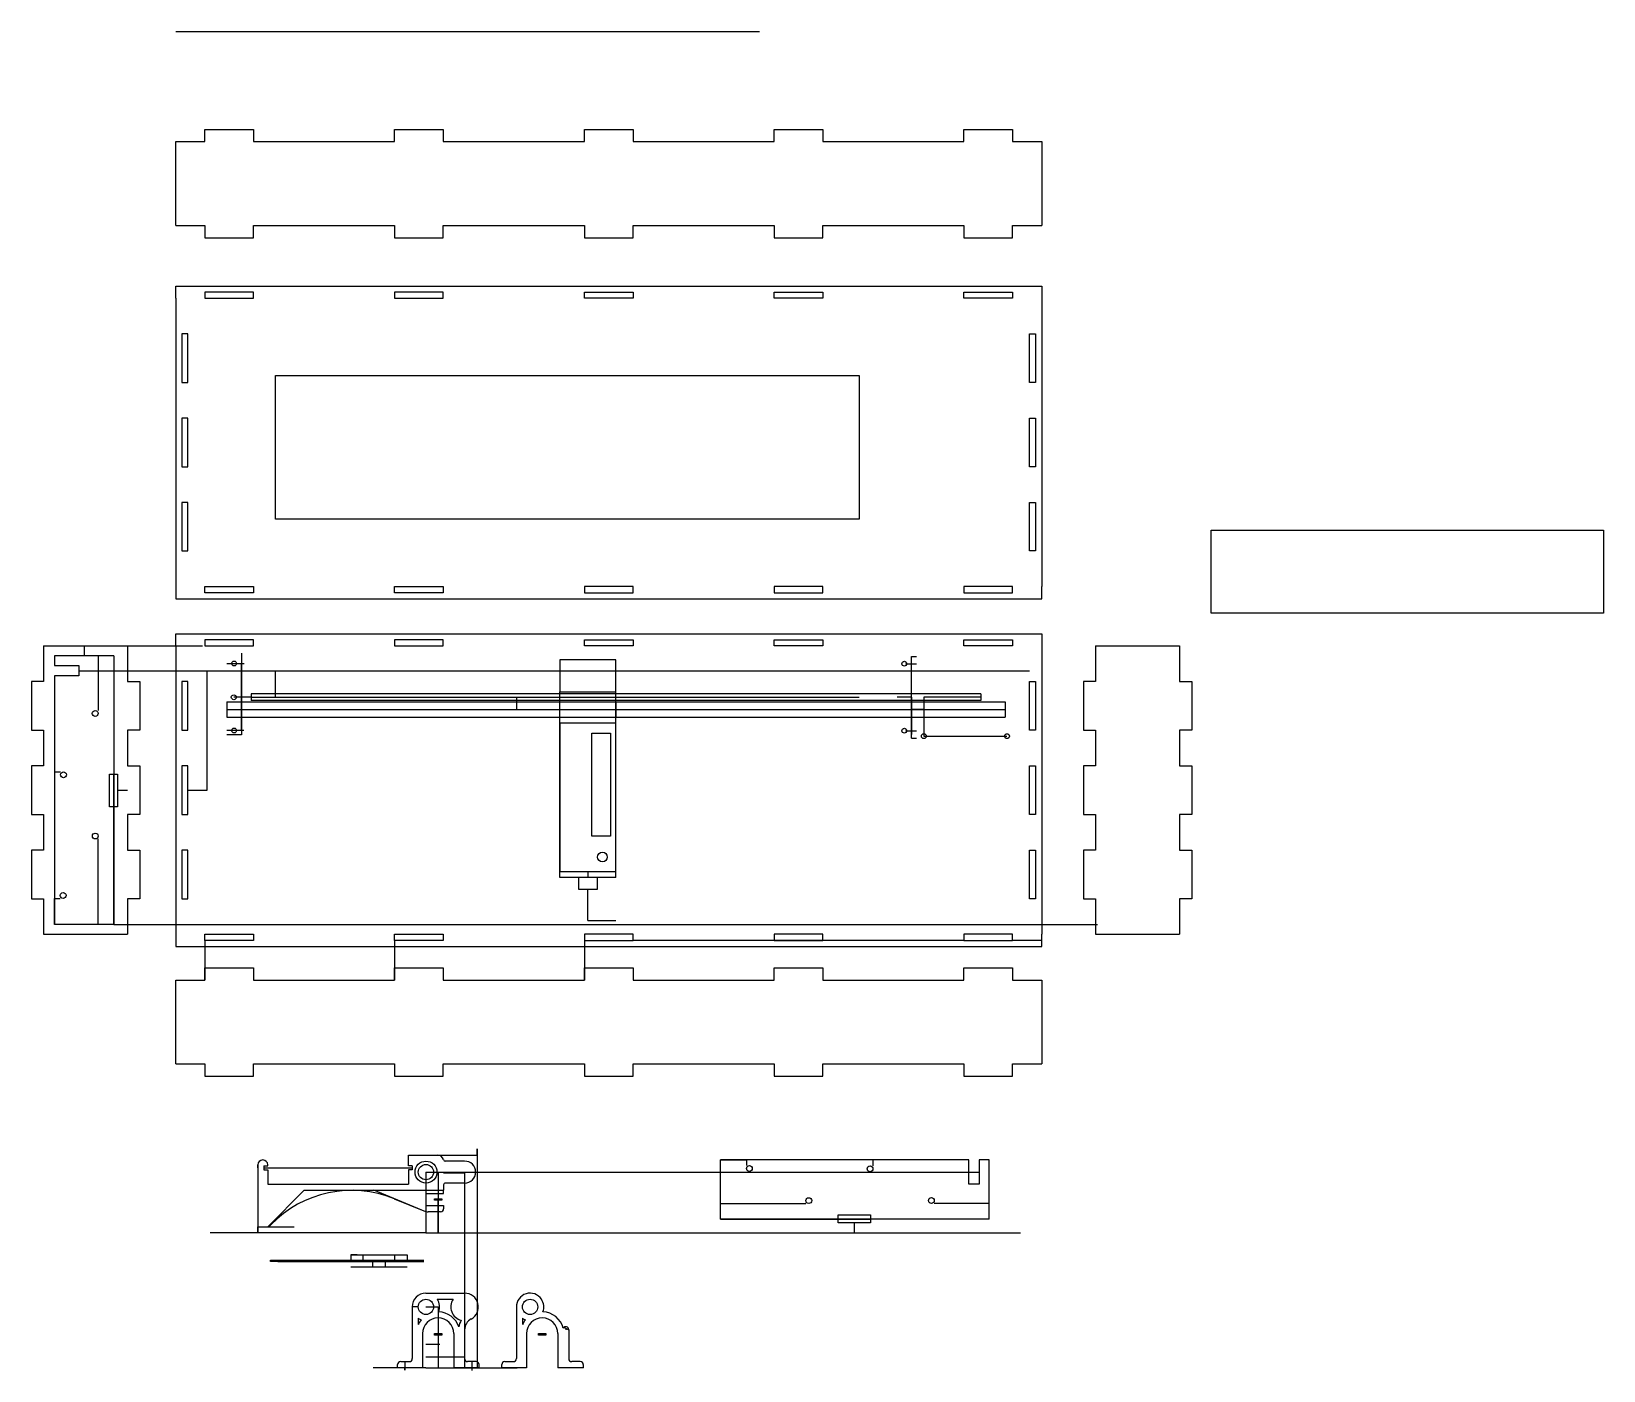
# Model space of a CAD drawing. Header units: inches. Extents: x 13.4 to 45.7, y 3.2 to 30.7.
import ezdxf

# ---------------------------------------------------------------- set-up
doc = ezdxf.new("R2010")
doc.units = ezdxf.units.IN
doc.header["$MEASUREMENT"] = 0
for name, color, linetype in [('Guide', 1, 'Continuous'), ('Guide2', 190, 'Continuous'), ('Ref', 3, 'Continuous'), ('Ref2', 150, 'Continuous'), ('Travel', 2, 'Continuous')]:
    doc.layers.add(name, color=color, linetype=linetype)

msp = doc.modelspace()

# ---------------------------------------------------------------- linework, layer by layer
for p, q in [((16.347, 30.716), (28.347, 30.716)), ((16.347, 26.726), (16.347, 28.451)), ((16.347, 28.451), (16.947, 28.451)), ((16.947, 28.451), (16.947, 28.701)), ((16.947, 28.701), (17.947, 28.701)), ((17.947, 28.701), (17.947, 28.451)), ((17.947, 28.451), (20.847, 28.451)), ((20.847, 28.451), (20.847, 28.701)), ((20.847, 28.701), (21.847, 28.701)), ((21.847, 28.701), (21.847, 28.451)), ((21.847, 28.451), (24.747, 28.451)), ((24.747, 28.451), (24.747, 28.701)), ((24.747, 28.701), (25.747, 28.701)), ((25.747, 28.701), (25.747, 28.451)), ((25.747, 28.451), (28.647, 28.451)), ((28.647, 28.451), (28.647, 28.701)), ((28.647, 28.701), (29.647, 28.701)), ((29.647, 28.701), (29.647, 28.451)), ((29.647, 28.451), (32.547, 28.451)), ((32.547, 28.451), (32.547, 28.701)), ((32.547, 28.701), (33.547, 28.701)), ((33.547, 28.701), (33.547, 28.451)), ((33.547, 28.451), (34.147, 28.451)), ((34.147, 28.451), (34.147, 26.726)), ((16.347, 26.726), (16.947, 26.726)), ((16.947, 26.726), (16.947, 26.476)), ((17.947, 26.476), (17.947, 26.726)), ((17.947, 26.726), (20.847, 26.726)), ((20.847, 26.726), (20.847, 26.476)), ((21.847, 26.476), (21.847, 26.726)), ((21.847, 26.726), (24.747, 26.726)), ((24.747, 26.726), (24.747, 26.476)), ((25.747, 26.476), (25.747, 26.726)), ((25.747, 26.726), (28.647, 26.726)), ((28.647, 26.726), (28.647, 26.476)), ((29.647, 26.476), (29.647, 26.726)), ((29.647, 26.726), (32.547, 26.726)), ((32.547, 26.726), (32.547, 26.476)), ((33.547, 26.476), (33.547, 26.726)), ((33.547, 26.726), (34.147, 26.726)), ((16.947, 26.476), (17.947, 26.476)), ((20.847, 26.476), (21.847, 26.476)), ((24.747, 26.476), (25.747, 26.476)), ((28.647, 26.476), (29.647, 26.476)), ((32.547, 26.476), (33.547, 26.476)), ((16.347, 25.234), (16.347, 25.484)), ((16.347, 25.484), (34.147, 25.484)), ((16.347, 25.234), (16.347, 19.306)), ((17.947, 25.359), (16.947, 25.359)), ((16.947, 25.359), (16.947, 25.234)), ((16.947, 25.234), (17.947, 25.234)), ((17.947, 25.234), (17.947, 25.359)), ((21.847, 25.359), (20.847, 25.359)), ((20.847, 25.359), (20.847, 25.234)), ((20.847, 25.234), (21.847, 25.234)), ((21.847, 25.234), (21.847, 25.359)), ((24.747, 25.234), (24.747, 25.359)), ((24.747, 25.359), (25.747, 25.359)), ((25.747, 25.234), (24.747, 25.234)), ((25.747, 25.359), (25.747, 25.234)), ((28.647, 25.234), (28.647, 25.359)), ((28.647, 25.359), (29.647, 25.359)), ((29.647, 25.234), (28.647, 25.234)), ((29.647, 25.359), (29.647, 25.234)), ((32.547, 25.234), (32.547, 25.359)), ((32.547, 25.359), (33.547, 25.359)), ((33.547, 25.234), (32.547, 25.234)), ((33.547, 25.359), (33.547, 25.234)), ((34.147, 25.484), (34.147, 25.234)), ((34.147, 25.234), (34.147, 19.306)), ((16.472, 24.502), (16.472, 23.502)), ((16.597, 24.502), (16.472, 24.502)), ((16.597, 23.502), (16.597, 24.502)), ((33.897, 23.502), (33.897, 24.502)), ((33.897, 24.502), (34.022, 24.502)), ((34.022, 24.502), (34.022, 23.502)), ((18.397, 20.693), (18.397, 23.646)), ((18.397, 23.646), (30.397, 23.646)), ((30.397, 23.646), (30.397, 20.693)), ((16.472, 23.502), (16.597, 23.502)), ((34.022, 23.502), (33.897, 23.502)), ((16.472, 22.77), (16.472, 21.77)), ((16.597, 22.77), (16.472, 22.77)), ((16.597, 21.77), (16.597, 22.77)), ((33.897, 21.77), (33.897, 22.77)), ((33.897, 22.77), (34.022, 22.77)), ((34.022, 22.77), (34.022, 21.77)), ((16.472, 21.77), (16.597, 21.77)), ((34.022, 21.77), (33.897, 21.77)), ((16.472, 21.038), (16.472, 20.038)), ((16.597, 21.038), (16.472, 21.038)), ((16.597, 20.038), (16.597, 21.038)), ((33.897, 20.038), (33.897, 21.038)), ((33.897, 21.038), (34.022, 21.038)), ((34.022, 21.038), (34.022, 20.038)), ((30.397, 20.693), (18.397, 20.693)), ((16.472, 20.038), (16.597, 20.038)), ((34.022, 20.038), (33.897, 20.038)), ((16.347, 19.306), (16.347, 19.056)), ((16.947, 19.306), (17.947, 19.306)), ((16.947, 19.181), (16.947, 19.306)), ((17.947, 19.181), (16.947, 19.181)), ((17.947, 19.306), (17.947, 19.181)), ((20.847, 19.306), (21.847, 19.306)), ((20.847, 19.181), (20.847, 19.306)), ((21.847, 19.181), (20.847, 19.181)), ((21.847, 19.306), (21.847, 19.181)), ((25.747, 19.306), (24.747, 19.306)), ((24.747, 19.306), (24.747, 19.181)), ((24.747, 19.181), (25.747, 19.181)), ((25.747, 19.181), (25.747, 19.306)), ((29.647, 19.306), (28.647, 19.306)), ((28.647, 19.306), (28.647, 19.181)), ((28.647, 19.181), (29.647, 19.181)), ((29.647, 19.181), (29.647, 19.306)), ((33.547, 19.306), (32.547, 19.306)), ((32.547, 19.306), (32.547, 19.181)), ((32.547, 19.181), (33.547, 19.181)), ((33.547, 19.181), (33.547, 19.306)), ((34.147, 19.056), (34.147, 19.306)), ((16.347, 19.056), (34.147, 19.056)), ((16.347, 18.088), (16.347, 18.338)), ((16.347, 18.338), (34.147, 18.338)), ((17.947, 18.213), (16.947, 18.213)), ((16.947, 18.213), (16.947, 18.088)), ((17.947, 18.088), (17.947, 18.213)), ((21.847, 18.213), (20.847, 18.213)), ((20.847, 18.213), (20.847, 18.088)), ((21.847, 18.088), (21.847, 18.213)), ((24.747, 18.088), (24.747, 18.213)), ((24.747, 18.213), (25.747, 18.213)), ((25.747, 18.213), (25.747, 18.088)), ((28.647, 18.088), (28.647, 18.213)), ((28.647, 18.213), (29.647, 18.213)), ((29.647, 18.213), (29.647, 18.088)), ((32.547, 18.088), (32.547, 18.213)), ((32.547, 18.213), (33.547, 18.213)), ((33.547, 18.213), (33.547, 18.088)), ((34.147, 18.338), (34.147, 18.088)), ((13.633, 18.088), (15.358, 18.088)), ((13.633, 18.088), (13.633, 17.356)), ((15.358, 18.088), (15.358, 17.356)), ((16.347, 18.088), (16.347, 12.16)), ((16.947, 18.088), (17.947, 18.088)), ((20.847, 18.088), (21.847, 18.088)), ((25.747, 18.088), (24.747, 18.088)), ((29.647, 18.088), (28.647, 18.088)), ((33.547, 18.088), (32.547, 18.088)), ((34.147, 18.088), (34.147, 12.16)), ((35.255, 18.088), (36.98, 18.088)), ((35.255, 18.088), (35.255, 17.356)), ((36.98, 18.088), (36.98, 17.356)), ((13.633, 17.356), (13.383, 17.356)), ((13.383, 17.356), (13.383, 16.356)), ((15.358, 17.356), (15.608, 17.356)), ((15.608, 17.356), (15.608, 16.356)), ((16.472, 17.356), (16.472, 16.356)), ((16.597, 17.356), (16.472, 17.356)), ((16.597, 16.356), (16.597, 17.356)), ((33.897, 16.356), (33.897, 17.356)), ((33.897, 17.356), (34.022, 17.356)), ((34.022, 17.356), (34.022, 16.356)), ((35.255, 17.356), (35.005, 17.356)), ((35.005, 17.356), (35.005, 16.356)), ((36.98, 17.356), (37.23, 17.356)), ((37.23, 17.356), (37.23, 16.356)), ((13.383, 16.356), (13.633, 16.356)), ((13.633, 16.356), (13.633, 15.624)), ((15.608, 16.356), (15.358, 16.356)), ((15.358, 16.356), (15.358, 15.624)), ((16.472, 16.356), (16.597, 16.356)), ((34.022, 16.356), (33.897, 16.356)), ((35.005, 16.356), (35.255, 16.356)), ((35.255, 16.356), (35.255, 15.624)), ((37.23, 16.356), (36.98, 16.356)), ((36.98, 16.356), (36.98, 15.624)), ((13.633, 15.624), (13.383, 15.624)), ((13.383, 15.624), (13.383, 14.624)), ((15.358, 15.624), (15.608, 15.624)), ((15.608, 15.624), (15.608, 14.624)), ((16.472, 15.624), (16.472, 14.624)), ((16.597, 15.624), (16.472, 15.624)), ((16.597, 14.624), (16.597, 15.624)), ((33.897, 14.624), (33.897, 15.624)), ((33.897, 15.624), (34.022, 15.624)), ((34.022, 15.624), (34.022, 14.624)), ((35.255, 15.624), (35.005, 15.624)), ((35.005, 15.624), (35.005, 14.624)), ((36.98, 15.624), (37.23, 15.624)), ((37.23, 15.624), (37.23, 14.624)), ((13.383, 14.624), (13.633, 14.624)), ((13.633, 14.624), (13.633, 13.892)), ((15.608, 14.624), (15.358, 14.624)), ((15.358, 14.624), (15.358, 13.892)), ((16.472, 14.624), (16.597, 14.624)), ((34.022, 14.624), (33.897, 14.624)), ((35.005, 14.624), (35.255, 14.624)), ((35.255, 14.624), (35.255, 13.892)), ((37.23, 14.624), (36.98, 14.624)), ((36.98, 14.624), (36.98, 13.892)), ((13.633, 13.892), (13.383, 13.892)), ((13.383, 13.892), (13.383, 12.892)), ((15.358, 13.892), (15.608, 13.892)), ((15.608, 13.892), (15.608, 12.892)), ((16.472, 13.892), (16.472, 12.892)), ((16.597, 13.892), (16.472, 13.892)), ((16.597, 12.892), (16.597, 13.892)), ((33.897, 12.892), (33.897, 13.892)), ((33.897, 13.892), (34.022, 13.892)), ((34.022, 13.892), (34.022, 12.892)), ((35.255, 13.892), (35.005, 13.892)), ((35.005, 13.892), (35.005, 12.892)), ((36.98, 13.892), (37.23, 13.892)), ((37.23, 13.892), (37.23, 12.892)), ((13.383, 12.892), (13.633, 12.892)), ((13.633, 12.892), (13.633, 12.16)), ((15.608, 12.892), (15.358, 12.892)), ((15.358, 12.892), (15.358, 12.16)), ((16.472, 12.892), (16.597, 12.892)), ((34.022, 12.892), (33.897, 12.892)), ((35.005, 12.892), (35.255, 12.892)), ((35.255, 12.892), (35.255, 12.16)), ((37.23, 12.892), (36.98, 12.892)), ((36.98, 12.892), (36.98, 12.16)), ((13.633, 12.16), (15.358, 12.16)), ((16.347, 12.16), (16.347, 11.91)), ((16.947, 12.16), (17.947, 12.16)), ((16.947, 12.035), (16.947, 12.16)), ((17.947, 12.035), (16.947, 12.035)), ((17.947, 12.16), (17.947, 12.035)), ((20.847, 12.16), (21.847, 12.16)), ((20.847, 12.035), (20.847, 12.16)), ((21.847, 12.035), (20.847, 12.035)), ((21.847, 12.16), (21.847, 12.035)), ((25.747, 12.16), (24.747, 12.16)), ((24.747, 12.16), (24.747, 12.035)), ((24.747, 12.035), (25.747, 12.035)), ((25.747, 12.035), (25.747, 12.16)), ((29.647, 12.16), (28.647, 12.16)), ((28.647, 12.16), (28.647, 12.035)), ((28.647, 12.035), (29.647, 12.035)), ((29.647, 12.035), (29.647, 12.16)), ((33.547, 12.16), (32.547, 12.16)), ((32.547, 12.16), (32.547, 12.035)), ((32.547, 12.035), (33.547, 12.035)), ((33.547, 12.035), (33.547, 12.16)), ((34.147, 11.91), (34.147, 12.16)), ((35.255, 12.16), (36.98, 12.16)), ((16.347, 11.91), (34.147, 11.91)), ((16.947, 11.22), (16.947, 11.47)), ((16.947, 11.47), (17.947, 11.47)), ((17.947, 11.47), (17.947, 11.22)), ((20.847, 11.22), (20.847, 11.47)), ((20.847, 11.47), (21.847, 11.47)), ((21.847, 11.47), (21.847, 11.22)), ((24.747, 11.22), (24.747, 11.47)), ((24.747, 11.47), (25.747, 11.47)), ((25.747, 11.47), (25.747, 11.22)), ((28.647, 11.22), (28.647, 11.47)), ((28.647, 11.47), (29.647, 11.47)), ((29.647, 11.47), (29.647, 11.22)), ((32.547, 11.22), (32.547, 11.47)), ((32.547, 11.47), (33.547, 11.47)), ((33.547, 11.47), (33.547, 11.22)), ((16.347, 9.495), (16.347, 11.22)), ((16.347, 11.22), (16.947, 11.22)), ((17.947, 11.22), (20.847, 11.22)), ((21.847, 11.22), (24.747, 11.22)), ((25.747, 11.22), (28.647, 11.22)), ((29.647, 11.22), (32.547, 11.22)), ((33.547, 11.22), (34.147, 11.22)), ((34.147, 11.22), (34.147, 9.495)), ((16.347, 9.495), (16.947, 9.495)), ((16.947, 9.495), (16.947, 9.245)), ((17.947, 9.245), (17.947, 9.495)), ((17.947, 9.495), (20.847, 9.495)), ((20.847, 9.495), (20.847, 9.245)), ((21.847, 9.245), (21.847, 9.495)), ((21.847, 9.495), (24.747, 9.495)), ((24.747, 9.495), (24.747, 9.245)), ((25.747, 9.245), (25.747, 9.495)), ((25.747, 9.495), (28.647, 9.495)), ((28.647, 9.495), (28.647, 9.245)), ((29.647, 9.245), (29.647, 9.495)), ((29.647, 9.495), (32.547, 9.495)), ((32.547, 9.495), (32.547, 9.245)), ((33.547, 9.245), (33.547, 9.495)), ((33.547, 9.495), (34.147, 9.495)), ((16.947, 9.245), (17.947, 9.245)), ((20.847, 9.245), (21.847, 9.245)), ((24.747, 9.245), (25.747, 9.245)), ((28.647, 9.245), (29.647, 9.245)), ((32.547, 9.245), (33.547, 9.245)), ((21.129, 7.398), (21.129, 7.623)), ((21.129, 7.623), (21.728, 7.623)), ((22.286, 7.498), (21.888, 7.498)), ((18.034, 7.358), (18.034, 7.42)), ((18.034, 7.42), (18.034, 7.023)), ((18.159, 7.398), (18.239, 7.398)), ((18.159, 7.398), (18.159, 7.318)), ((18.159, 7.318), (18.239, 7.318)), ((18.239, 7.398), (18.239, 7.42)), ((18.239, 7.318), (18.239, 7.023)), ((21.209, 7.398), (21.129, 7.398)), ((21.209, 7.318), (21.129, 7.318)), ((21.129, 7.318), (21.129, 7.023)), ((21.209, 7.398), (21.209, 7.318)), ((18.034, 7.023), (18.034, 6.898)), ((18.034, 6.898), (18.034, 6.148)), ((18.239, 7.023), (21.129, 7.023)), ((21.491, 6.833), (21.491, 6.583)), ((21.491, 6.833), (21.853, 6.833)), ((21.853, 7.008), (21.853, 6.898)), ((21.853, 6.833), (21.853, 6.898)), ((22.286, 7.048), (21.893, 7.048)), ((20.841, 6.725), (21.445, 6.477)), ((21.491, 6.583), (21.853, 6.583)), ((21.853, 6.583), (21.853, 6.52)), ((18.034, 6.148), (18.213, 6.148)), ((21.791, 6.458), (21.54, 6.458)), ((20.074, 5.573), (19.949, 5.573)), ((19.949, 5.573), (19.949, 5.448)), ((19.949, 5.573), (20.199, 5.573)), ((20.199, 5.448), (20.199, 5.573)), ((20.853, 5.448), (20.853, 5.573)), ((20.853, 5.573), (21.103, 5.573)), ((21.103, 5.573), (21.103, 5.448)), ((19.949, 5.448), (20.074, 5.433)), ((20.074, 5.433), (20.199, 5.448)), ((20.401, 5.448), (20.526, 5.463)), ((20.401, 5.323), (20.401, 5.448)), ((20.401, 5.323), (20.651, 5.323)), ((20.526, 5.463), (20.651, 5.448)), ((20.651, 5.448), (20.651, 5.323)), ((20.978, 5.433), (20.853, 5.448)), ((21.103, 5.448), (20.978, 5.433)), ((21.491, 4.784), (22.286, 4.784)), ((21.725, 4.659), (22.048, 4.659)), ((21.209, 4.502), (21.209, 3.44)), ((21.334, 4.268), (21.334, 4.138)), ((23.349, 4.502), (23.349, 3.44)), ((23.474, 4.268), (23.474, 4.138)), ((21.419, 3.952), (21.419, 3.252)), ((22.063, 3.952), (22.063, 3.252)), ((22.286, 4.033), (22.286, 3.44)), ((23.559, 3.952), (23.559, 3.252)), ((24.203, 3.952), (24.203, 3.252)), ((24.426, 4.033), (24.426, 3.44)), ((20.909, 3.252), (20.909, 3.315)), ((21.419, 3.252), (20.909, 3.252)), ((20.972, 3.377), (21.147, 3.377)), ((22.586, 3.252), (22.063, 3.252)), ((22.523, 3.377), (22.348, 3.377)), ((22.586, 3.252), (22.586, 3.315)), ((23.049, 3.252), (23.049, 3.315)), ((23.559, 3.252), (23.049, 3.252)), ((23.112, 3.377), (23.287, 3.377)), ((24.726, 3.252), (24.203, 3.252)), ((24.663, 3.377), (24.488, 3.377)), ((24.726, 3.252), (24.726, 3.315))]:
    msp.add_line(p, q)
for centre, radius in [((17.547, 17.727), 0.05), ((31.324, 17.721), 0.05), ((17.541, 17.032), 0.05), ((14.693, 16.699), 0.06), ((17.547, 16.35), 0.05), ((31.324, 16.344), 0.05), ((31.724, 16.232), 0.05), ((33.433, 16.232), 0.05), ((14.042, 15.439), 0.06), ((14.695, 14.179), 0.06), ((14.033, 12.959), 0.06), ((21.491, 7.273), 0.225), ((21.491, 4.502), 0.157), ((23.631, 4.502), 0.157)]:
    msp.add_circle(centre, radius)
for centre, radius, start, end in [((18.137, 7.42), 0.102, 0, 180), ((21.728, 7.498), 0.125, 14.0297, 90), ((21.888, 7.538), 0.04, 194.0297, 270), ((22.286, 7.273), 0.225, 270, 90), ((19.967, 4.598), 2.3, 67.6468, 136.3127), ((21.893, 7.008), 0.04, 90, 180), ((21.54, 6.708), 0.25, 247.6468, 270), ((21.791, 6.52), 0.0625, 270, 0), ((18.213, 6.273), 0.125, 270, 316.3127), ((21.491, 4.502), 0.282, 90, 180), ((21.491, 4.502), 0.282, 338.5722, 33.8305), ((22.286, 4.502), 0.285, 146.5872, 255.5372), ((22.286, 4.502), 0.282, 297.8901, 90), ((23.631, 4.502), 0.282, 33.8305, 180), ((23.631, 4.502), 0.282, 338.5722, 33.8305), ((21.491, 4.502), 0.282, 236.1695, 250.3157), ((21.741, 3.952), 0.447, 140.4908, 155.5336), ((21.741, 3.952), 0.322, 0, 180), ((21.741, 3.952), 0.447, 18.3565, 88.3971), ((22.536, 4.033), 0.375, 148.9314, 170.7283), ((22.536, 4.033), 0.25, 117.8722, 180), ((23.631, 4.502), 0.282, 236.1695, 250.3157), ((23.881, 3.952), 0.447, 140.4908, 155.5336), ((23.881, 3.952), 0.322, 0, 180), ((23.881, 3.952), 0.447, 14.4316, 88.3971), ((24.366, 4.033), 0.0601, 0, 148.877), ((20.972, 3.315), 0.0625, 90, 180), ((21.147, 3.44), 0.0625, 270, 0), ((22.348, 3.44), 0.0625, 180, 270), ((22.523, 3.315), 0.0625, 0, 90), ((23.112, 3.315), 0.0625, 90, 180), ((23.287, 3.44), 0.0625, 270, 0), ((24.488, 3.44), 0.0625, 180, 270), ((24.663, 3.315), 0.0625, 0, 90)]:
    msp.add_arc(centre, radius, start, end)
at = {"layer": 'Guide'}
for p, q in [((14.468, 18.088), (14.468, 17.884)), ((15.079, 17.884), (14.753, 17.884)), ((14.753, 17.884), (14.753, 16.759)), ((15.358, 18.088), (16.897, 18.088)), ((13.858, 17.47), (13.858, 15.499)), ((14.358, 17.577), (33.897, 17.577)), ((16.997, 15.124), (16.997, 17.577)), ((18.397, 17.032), (18.397, 17.577)), ((25.397, 16.782), (25.397, 17.144)), ((17.897, 17.032), (17.541, 17.032)), ((17.897, 17.032), (18.397, 17.032)), ((23.358, 16.782), (23.358, 17.032)), ((31.474, 17.032), (31.474, 16.266)), ((32.897, 17.032), (31.724, 17.032)), ((31.724, 17.032), (31.724, 16.232)), ((17.397, 16.782), (33.397, 16.782)), ((31.724, 16.782), (31.474, 16.782)), ((31.724, 16.232), (33.433, 16.232)), ((13.858, 15.499), (13.982, 15.499)), ((15.079, 12.364), (15.079, 15.449)), ((15.358, 15.115), (15.154, 15.115)), ((16.597, 15.124), (16.997, 15.124)), ((14.755, 12.364), (14.755, 14.119)), ((24.82, 13.45), (24.82, 13.325)), ((24.82, 12.447), (24.82, 13.085)), ((13.858, 12.364), (13.858, 12.899)), ((13.858, 12.899), (13.973, 12.899)), ((15.079, 12.364), (14.755, 12.364)), ((15.079, 12.364), (35.296, 12.364)), ((24.82, 12.447), (25.397, 12.447)), ((21.728, 7.623), (22.547, 7.623)), ((22.547, 7.623), (22.547, 7.748)), ((22.547, 7.748), (22.547, 6.023)), ((27.544, 7.523), (28.079, 7.523)), ((28.079, 7.523), (28.079, 7.407)), ((32.65, 7.523), (30.679, 7.523)), ((30.679, 7.523), (30.679, 7.399)), ((18.159, 7.358), (21.209, 7.358)), ((21.491, 7.273), (21.491, 6.023)), ((21.491, 7.273), (21.741, 7.273)), ((21.491, 7.273), (26.283, 7.273)), ((21.741, 7.273), (21.741, 6.023)), ((21.853, 7.26), (22.286, 7.26)), ((22.286, 7.26), (22.286, 7.273)), ((22.286, 7.273), (22.286, 3.252)), ((26.283, 7.273), (32.864, 7.273)), ((18.034, 6.898), (18.034, 6.023)), ((21.666, 6.723), (21.816, 6.723)), ((21.666, 6.693), (21.666, 6.723)), ((21.816, 6.693), (21.666, 6.693)), ((21.741, 6.023), (21.741, 6.723)), ((21.816, 6.723), (21.816, 6.693)), ((27.544, 6.302), (27.544, 6.626)), ((27.544, 6.626), (29.299, 6.626)), ((33.064, 6.627), (31.939, 6.627)), ((33.064, 6.302), (33.064, 6.627)), ((18.034, 6.023), (18.034, 6.148)), ((18.034, 6.148), (18.78, 6.148)), ((27.544, 6.302), (30.629, 6.302)), ((30.295, 6.227), (30.295, 6.023)), ((21.491, 6.023), (17.054, 6.023)), ((21.491, 6.023), (21.741, 6.023)), ((21.741, 6.023), (33.713, 6.023)), ((22.547, 6.023), (22.547, 3.252)), ((19.949, 5.573), (21.103, 5.573)), ((18.299, 5.463), (18.449, 5.463)), ((18.299, 5.433), (18.299, 5.463)), ((18.449, 5.433), (18.299, 5.433)), ((18.449, 5.463), (18.449, 5.433)), ((18.449, 5.463), (21.449, 5.463)), ((18.449, 5.433), (21.449, 5.433)), ((19.949, 5.463), (19.949, 5.433)), ((19.949, 5.433), (20.199, 5.433)), ((19.949, 5.323), (21.103, 5.323)), ((20.526, 5.463), (20.526, 5.433)), ((21.334, 4.502), (21.209, 4.502)), ((21.491, 4.502), (21.741, 4.502)), ((21.741, 4.502), (21.741, 3.252)), ((21.666, 3.952), (21.816, 3.952)), ((21.666, 3.922), (21.666, 3.952)), ((21.816, 3.922), (21.666, 3.922)), ((21.816, 3.952), (21.816, 3.922)), ((23.806, 3.952), (23.956, 3.952)), ((23.806, 3.922), (23.806, 3.952)), ((23.956, 3.922), (23.806, 3.922)), ((23.956, 3.952), (23.956, 3.922)), ((24.305, 4.093), (24.426, 4.033)), ((24.366, 4.063), (24.366, 4.033)), ((21.491, 3.736), (21.773, 3.736)), ((21.491, 3.252), (20.404, 3.252)), ((21.059, 3.377), (21.059, 3.202)), ((21.491, 3.476), (22.286, 3.476)), ((21.491, 3.252), (21.741, 3.252)), ((21.741, 3.252), (23.369, 3.252)), ((22.436, 3.377), (22.436, 3.194))]:
    msp.add_line(p, q, dxfattribs=at)
msp.add_circle((21.491, 7.273), 0.157, dxfattribs=at)
at = {"layer": 'Guide2'}
for p, q in [((16.947, 12.035), (16.947, 11.22)), ((20.847, 12.035), (20.847, 11.22)), ((24.747, 12.035), (24.747, 11.22)), ((32.547, 12.035), (25.747, 12.035)), ((34.147, 12.035), (33.547, 12.035))]:
    msp.add_line(p, q, dxfattribs=at)
at = {"layer": 'Ref'}
for p, q in [((37.633, 20.469), (45.695, 20.469)), ((37.633, 18.76), (37.633, 20.469)), ((45.695, 20.469), (45.695, 18.76)), ((45.695, 18.76), (37.633, 18.76)), ((15.079, 17.884), (13.858, 17.884)), ((13.858, 17.884), (13.858, 17.684)), ((15.079, 17.884), (15.079, 12.364)), ((13.858, 17.684), (14.358, 17.684)), ((14.358, 17.47), (13.858, 17.47)), ((13.858, 17.47), (13.858, 12.364)), ((14.358, 17.684), (14.358, 17.47)), ((17.397, 16.939), (33.397, 16.939)), ((17.397, 16.939), (17.397, 16.625)), ((32.897, 17.101), (17.897, 17.101)), ((17.897, 17.101), (17.897, 16.963)), ((32.897, 16.963), (17.897, 16.963)), ((25.397, 16.939), (25.397, 16.625)), ((32.897, 17.101), (32.897, 16.963)), ((33.397, 16.939), (33.397, 16.625)), ((17.397, 16.625), (33.397, 16.625)), ((24.243, 16.5), (24.243, 13.45)), ((25.397, 16.5), (24.243, 16.5)), ((25.397, 13.45), (25.397, 16.5)), ((24.899, 16.294), (25.282, 16.294)), ((24.899, 14.18), (24.899, 16.294)), ((25.282, 16.294), (25.282, 14.18)), ((14.989, 15.449), (15.154, 15.449)), ((14.989, 14.781), (14.989, 15.449)), ((15.154, 15.449), (15.154, 14.781)), ((15.154, 14.781), (14.989, 14.781)), ((25.282, 14.18), (24.899, 14.18)), ((24.243, 13.45), (25.397, 13.45)), ((15.079, 12.364), (13.858, 12.364)), ((27.544, 6.302), (27.544, 7.523)), ((32.65, 7.523), (27.544, 7.523)), ((32.65, 7.023), (32.65, 7.523)), ((33.064, 7.523), (32.864, 7.523)), ((32.864, 7.523), (32.864, 7.023)), ((33.064, 6.302), (33.064, 7.523)), ((18.239, 6.148), (18.989, 6.898)), ((18.989, 6.898), (21.853, 6.898)), ((21.491, 6.458), (20.421, 6.898)), ((32.864, 7.023), (32.65, 7.023)), ((33.064, 6.302), (27.544, 6.302)), ((29.961, 6.227), (29.961, 6.392)), ((29.961, 6.392), (30.629, 6.392)), ((30.629, 6.227), (29.961, 6.227)), ((30.629, 6.392), (30.629, 6.227)), ((21.059, 3.202), (21.059, 3.252)), ((22.436, 3.252), (22.436, 3.194))]:
    msp.add_line(p, q, dxfattribs=at)
for centre, radius in [((25.119, 13.748), 0.1), ((28.139, 7.347), 0.06), ((30.619, 7.339), 0.06), ((29.359, 6.686), 0.06), ((31.879, 6.687), 0.06)]:
    msp.add_circle(centre, radius, dxfattribs=at)
at = {"layer": 'Ref2'}
for p, q in [((25.397, 17.802), (24.243, 17.802)), ((24.243, 17.802), (24.243, 17.144)), ((25.397, 17.144), (25.397, 17.802)), ((31.474, 17.871), (31.572, 17.871)), ((31.474, 16.194), (31.474, 17.871)), ((17.397, 17.727), (17.697, 17.727)), ((22.443, 17.577), (24.243, 17.577)), ((31.349, 17.721), (31.572, 17.721)), ((24.243, 13.325), (24.243, 17.144)), ((24.243, 17.144), (25.397, 17.144)), ((25.397, 13.325), (25.397, 17.144)), ((31.474, 17.032), (31.174, 17.032)), ((17.697, 16.35), (17.397, 16.35)), ((31.349, 16.344), (31.572, 16.344)), ((31.474, 16.194), (31.572, 16.194)), ((25.397, 13.325), (24.243, 13.325)), ((25.016, 13.325), (24.624, 13.325)), ((24.624, 13.325), (24.624, 13.085)), ((25.016, 13.085), (25.016, 13.325)), ((24.624, 13.085), (25.016, 13.085))]:
    msp.add_line(p, q, dxfattribs=at)
for points in [[(17.697, 17.939), (17.697, 16.262), (17.397, 16.262)], [(17.749, 17.032), (17.697, 17.032), (17.697, 17.727), (17.756, 17.727)], [(17.747, 16.35), (17.697, 16.35), (17.697, 17.032)]]:
    msp.add_lwpolyline(points, dxfattribs=at)
at = {"layer": 'Travel'}
msp.add_line((18.397, 17.032), (30.397, 17.032), dxfattribs=at)

doc.saveas('drawing.dxf')
